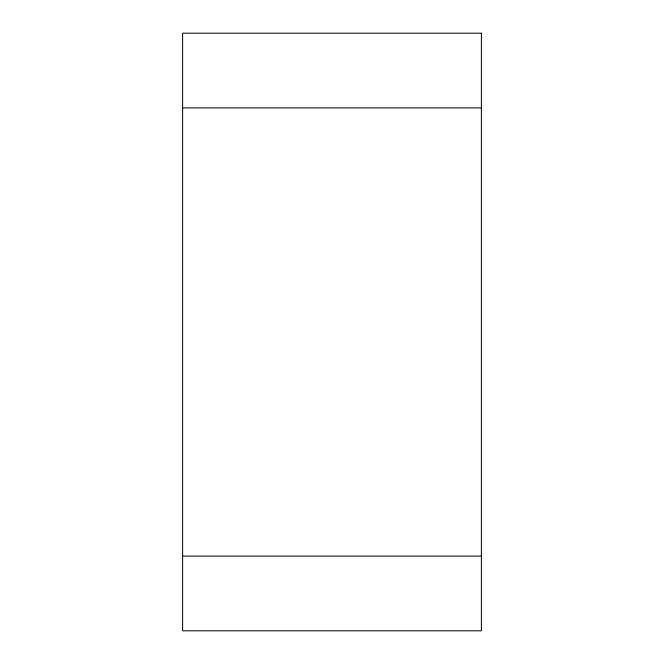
<?xml version="1.0" encoding="UTF-8"?>
<svg xmlns="http://www.w3.org/2000/svg" width="664" height="664" viewBox="0 0 664 664"><rect width="100%" height="100%" fill="white"/><g stroke="black" fill="none" stroke-linecap="round" stroke-linejoin="round"><path stroke-width="1" d="M182.6 107.9L481.4 107.9M182.6 556.1L481.4 556.1M481.4 33.2L182.6 33.2L182.6 630.8L481.4 630.8L481.4 33.2"/></g></svg>
